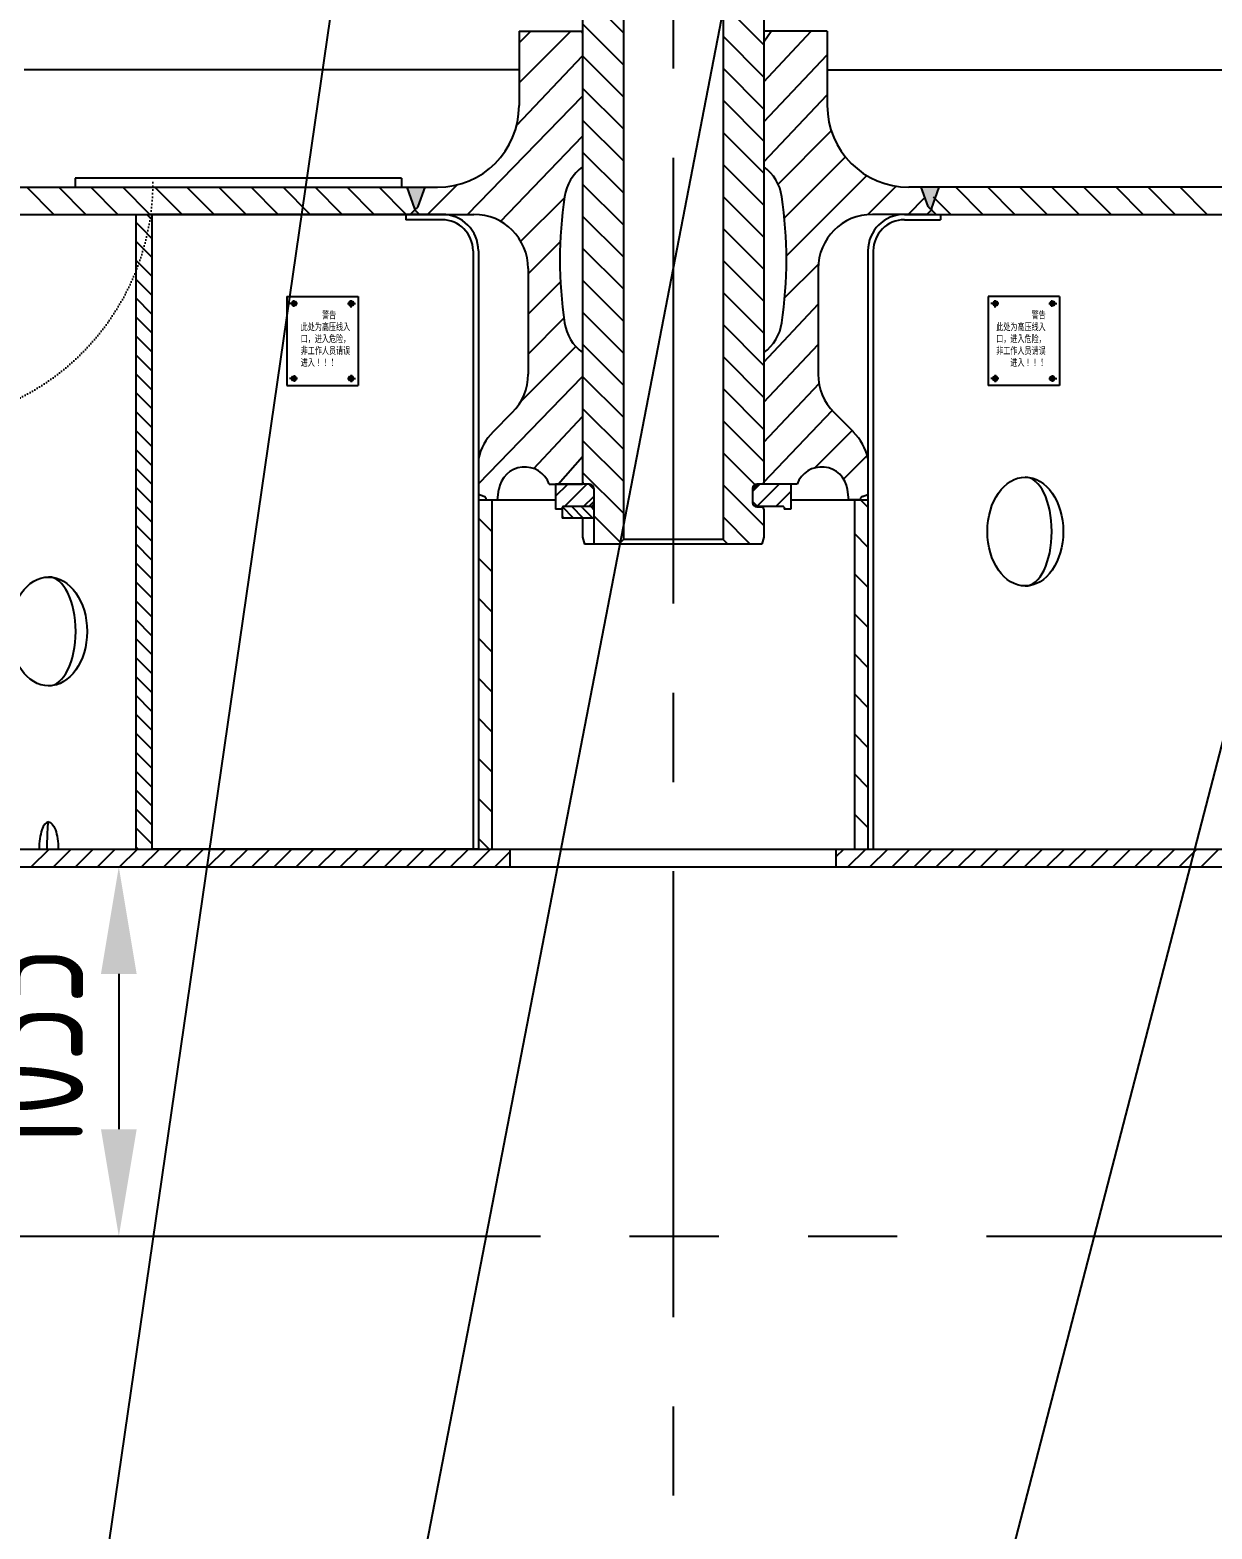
# Model space of a CAD drawing. Header units: millimetres. Extents: x 0 to 42000, y 0 to 29700.
# Drawn here: x 14596 to 17909, y 6520 to 10722 of the extents above; entities that cross this region are included whole.
import ezdxf

# ---------------------------------------------------------------- set-up
doc = ezdxf.new("R2010")
doc.units = ezdxf.units.MM
doc.header["$LTSCALE"] = 1000
doc.linetypes.add('G', pattern=[2, 1.25, -0.25, 0.25, -0.25])
doc.linetypes.add('K', pattern=[2.5, 1.25, -0.25, 0.25, -0.25, 0.25, -0.25])
for name, color, linetype in [('01', 7, 'Continuous'), ('02', 1, 'Continuous'), ('05', 142, 'G'), ('07', 6, 'K'), ('08', 1, 'Continuous'), ('11', 3, 'Continuous')]:
    doc.layers.add(name, color=color, linetype=linetype)
doc.styles.get("Standard").update_dxf_attribs({"font": 'isocp', "width": 0.707, "bigfont": 'intecad.shx'})
doc.dimstyles.new('INTE', dxfattribs={"dimscale": 100, "dimtxt": 3.5, "dimasz": 3, "dimexe": 3, "dimexo": 0, "dimgap": 1, "dimtad": 1, "dimdec": 0, "dimdsep": 46, "dimtxsty": 'Standard', "dimcen": 0, "dimclrd": 1, "dimclre": 1, "dimclrt": 3, "dimaunit": 1, "dimadec": 0, "dimazin": 0, "dimtfac": 1, "dimtdec": 0, "dimtmove": 0, "dimatfit": 0, "dimfxl": 1, "dimarcsym": 0})
pattern_1 = [(315, (12952.206, 14110.883), (44.9013, 44.9013), [])]
pattern_2 = [(45, (12952.206, 14110.883), (-26.94077, 26.94077), [])]

# ---------------------------------------------------------------- blocks, each defined once
blk = doc.blocks.new('*U579')
at = {"layer": '01'}
for p, q in [((0, 7.2), (-6.5, 3.4)), ((-6.5, 3.4), (-6.5, 0)), ((-6.5, -3.4), (-6.5, 0)), ((6.5, 3.4), (0, 7.2)), ((6.5, 0), (6.5, 3.4)), ((6.5, 0), (6.5, -3.4)), ((0, -7.2), (-6.5, -3.4)), ((6.5, -3.4), (0, -7.2))]:
    blk.add_line(p, q, dxfattribs=at)
at = {"layer": '05'}
for p, q in [((-8.4, 0), (7.8, 0)), ((0, -9), (0, 8.6))]:
    blk.add_line(p, q, dxfattribs=at)
blk = doc.blocks.new('*D667')
at = {"layer": '08', "color": 1, "lineweight": -2}
for p, q in [((14727.5, 19784.8), (4430.5, 19784.8)), ((4730.5, 19484.8), (4730.5, 7640.5)), ((14267, 7340.5), (4430.5, 7340.5))]:
    blk.add_line(p, q, dxfattribs=at)
at = {"layer": '08', "color": 1}
for points in [[(4680.5, 19484.8), (4780.5, 19484.8), (4730.5, 19784.8)], [(4680.5, 7640.5), (4780.5, 7640.5), (4730.5, 7340.5)]]:
    blk.add_solid(points, dxfattribs=at)
at = {"layer": 'DEFPOINTS', "color": 0}
for p in [(14727.5, 19784.8), (4730.5, 7340.5), (14267, 7340.5)]:
    blk.add_point(p, dxfattribs=at)
at = {"layer": '08', "color": 3, "insert": (4455.4, 13562.6), "char_height": 350, "attachment_point": 5, "rotation": 90}
blk.add_mtext('12444', dxfattribs=at)
blk = doc.blocks.new('*D670')
at = {"layer": '08', "color": 1, "lineweight": -2}
for p, q in [((14176, 8375.9), (15144.8, 8375.9)), ((14844.8, 8075.9), (14844.8, 7640.5)), ((14334.9, 7340.5), (15144.8, 7340.5))]:
    blk.add_line(p, q, dxfattribs=at)
at = {"layer": '08', "color": 1}
for points in [[(14794.8, 8075.9), (14894.8, 8075.9), (14844.8, 8375.9)], [(14794.8, 7640.5), (14894.8, 7640.5), (14844.8, 7340.5)]]:
    blk.add_solid(points, dxfattribs=at)
at = {"layer": 'DEFPOINTS', "color": 0}
for p in [(14176, 8375.9), (14334.9, 7340.5), (14844.8, 7340.5)]:
    blk.add_point(p, dxfattribs=at)
at = {"layer": '08', "color": 3, "insert": (14569.8, 7858.2), "char_height": 350, "attachment_point": 5, "rotation": 90}
blk.add_mtext('1035', dxfattribs=at)

msp = doc.modelspace()

# ---------------------------------------------------------------- hatches: boundary and pattern name
at = {"layer": '01', "linetype": 'Continuous'}
h = msp.add_hatch(color=7, dxfattribs=at)
h.paths.add_polyline_path([(15703.6, 10280.9), (15652.8, 10280.9), (15674.8, 10220.9, 0.315299), (15684.2, 10227.5)])
h.paths.add_polyline_path([(15674.8, 10217.9), (15661.8, 10204.9), (15687.8, 10204.9)])
at = {"layer": '02', "linetype": 'Continuous'}
h = msp.add_hatch(dxfattribs=at)
h.set_pattern_fill('ANSI31', color=1, scale=20, angle=-90, style=0)
h.set_pattern_definition(pattern_1)
h.paths.add_polyline_path([(16259.1, 10577.9), (16259.1, 12097.9), (16240.3, 12097.9), (16240.3, 12110.9), (16234.3, 12116.9), (16158.8, 12116.9), (16158.8, 12110.6), (16147.6, 12110.6), (16159.1, 12107.6, -0.774283), (16159.1, 12097.9), (16145.3, 12094.4), (16145.3, 12085.8), (16159.1, 12082.2, -0.774283), (16159.1, 12072.5), (16145.3, 12069), (16145.3, 12060.4), (16159.1, 12056.8, -0.774283), (16159.1, 12047.1), (16145.3, 12043.6), (16145.3, 12035), (16159.1, 12031.4, -0.774283), (16159.1, 12021.7), (16145.3, 12018.2), (16145.3, 12009.6), (16159.1, 12006, -0.774283), (16159.1, 11996.3), (16145.3, 11992.8), (16145.3, 11984.2), (16159.1, 11980.6, -0.774283), (16159.1, 11970.9), (16145.3, 11967.4), (16145.3, 11958.8), (16159.1, 11955.2, -0.774283), (16159.1, 11945.5), (16145.3, 11942), (16145.3, 11933.4), (16159.1, 11929.8, -0.774283), (16159.1, 11920.1), (16145.3, 11916.6), (16145.3, 11908), (16159.1, 11904.4, -0.774283), (16159.1, 11894.7), (16145.3, 11891.2), (16145.3, 11882.6), (16159.1, 11879, -0.774283), (16159.1, 11869.3), (16145.3, 11865.8), (16145.3, 11857.2), (16159.1, 11853.6, -0.774283), (16159.1, 11843.9), (16145.3, 11840.4), (16145.3, 11836.9), (16145.3, 11831.8), (16159.1, 11828.2, -0.774283), (16159.1, 11818.5), (16145.3, 11815), (16145.3, 11806.4), (16159.1, 11802.8, -0.774283), (16159.1, 11793.1), (16145.3, 11789.6), (16145.3, 11781), (16147.6, 11780.4), (16157.3, 11780.4, -0.414214), (16163.8, 11773.9), (16163.8, 11763.7, -0.131652), (16161.1, 11753.7), (16144.8, 11725.4), (16144.8, 10577.9)])
h.paths.add_polyline_path([(16259.1, 10175.9), (16259.1, 10577.9), (16144.8, 10577.9), (16144.8, 10175.9)])
h.paths.add_polyline_path([(16259.1, 9448.9), (16259.1, 10175.9), (16144.8, 10175.9), (16144.8, 9454.9), (16146.4, 9448.9), (16164.1, 9448.9)])
h.paths.add_polyline_path([(16259.1, 9384.9), (16259.1, 9448.9), (16164.1, 9448.9, -0.414214), (16176.8, 9436.2), (16176.8, 9384.9)])
h.paths.add_polyline_path([(16246.1, 9280.9), (16259.1, 9294), (16259.1, 9384.9), (16176.8, 9384.9), (16176.8, 9280.9)])
h = msp.add_hatch(dxfattribs=at)
h.set_pattern_fill('ANSI31', color=1, scale=20, angle=-90, style=0)
h.set_pattern_definition(pattern_1)
h.paths.add_polyline_path([(16652.8, 10577.9), (16652.8, 11725.4), (16636.5, 11753.7, -0.131652), (16633.8, 11763.7), (16633.8, 11773.9, -0.14145), (16634.8, 11777.3), (16634.8, 11785.3, -0.341889), (16638.5, 11790.1), (16652.3, 11793.7), (16652.3, 11802.3), (16638.5, 11805.8, -0.774283), (16638.5, 11815.5), (16652.3, 11819.1), (16652.3, 11827.7), (16638.5, 11831.2, -0.774283), (16638.5, 11840.9), (16652.3, 11844.5), (16652.3, 11853.1), (16638.5, 11856.6, -0.774283), (16638.5, 11866.3), (16652.3, 11869.9), (16652.3, 11878.5), (16638.5, 11882, -0.774283), (16638.5, 11891.7), (16652.3, 11895.3), (16652.3, 11903.9), (16638.5, 11907.4, -0.774283), (16638.5, 11917.1), (16652.3, 11920.7), (16652.3, 11929.3), (16638.5, 11932.8, -0.774283), (16638.5, 11942.5), (16652.3, 11946.1), (16652.3, 11954.7), (16638.5, 11958.2, -0.389981), (16634.9, 11963.9), (16607.3, 11963.9), (16607.3, 12116.9), (16594.3, 12116.9), (16594.3, 12076.9), (16591.8, 12076.9), (16591.8, 12064.9), (16586.3, 12061.7), (16580.8, 12064.9), (16580.8, 12076.9), (16578.3, 12076.9), (16578.3, 12116.9), (16563.3, 12116.9), (16557.3, 12110.9), (16557.3, 12097.9), (16538.5, 12097.9), (16538.5, 10577.9)])
h.paths.add_polyline_path([(16652.8, 10175.9), (16652.8, 10577.9), (16538.5, 10577.9), (16538.5, 10175.9)])
h.paths.add_polyline_path([(16633.5, 9448.9), (16651.2, 9448.9), (16652.8, 9454.9), (16652.8, 10175.9), (16538.5, 10175.9), (16538.5, 9448.9)])
h.paths.add_polyline_path([(16633.5, 9384.9, -0.414214), (16620.8, 9397.6), (16620.8, 9436.2, -0.414214), (16633.5, 9448.9), (16538.5, 9448.9), (16538.5, 9384.9)])
h.paths.add_polyline_path([(16647.7, 9280.9), (16652.8, 9299.9), (16652.8, 9378.9), (16651.2, 9384.9), (16633.5, 9384.9), (16538.5, 9384.9), (16538.5, 9294), (16551.6, 9280.9)])
h = msp.add_hatch(dxfattribs=at)
h.set_pattern_fill('LINE', color=1, scale=60, angle=135, style=0)
h.set_pattern_definition([(135, (11146.3616, 7300.267), (-5.303301, -5.303301), [])])
h.paths.add_polyline_path([(14426.8, 9637.9, 0.343728), (14940.5, 10296.9, 1), (13581.5, 10296.9, 0.486051), (14421.8, 9636.7), (14421.8, 10244.9), (14426.8, 10244.9)], flags=16)
h.paths.add_polyline_path([(14494.8, 9658.9, 0.314697), (14940.5, 10296.9, 1), (13581.5, 10296.9, 0.518777), (14489.8, 9657.1), (14489.8, 10244.9), (14494.8, 10244.9)])
h = msp.add_hatch(dxfattribs=at)
h.set_pattern_fill('ANSI31', color=1, scale=12, style=0)
h.set_pattern_definition(pattern_2)
h.paths.add_polyline_path([(16162.3, 9385.9), (16176.3, 9399.9), (16176.3, 9434.9), (16162.3, 9448.9), (16068.8, 9448.9), (16068.8, 9378.9), (16087.8, 9378.9), (16087.8, 9383.9, -0.414214), (16089.8, 9385.9)])
h = msp.add_hatch(dxfattribs=at)
h.set_pattern_fill('ANSI31', color=1, scale=12, style=0)
h.set_pattern_definition(pattern_2)
h.paths.add_polyline_path([(16707.8, 9385.9, -0.414214), (16709.8, 9383.9), (16709.8, 9378.9), (16728.8, 9378.9), (16728.8, 9448.9), (16635.3, 9448.9), (16621.3, 9434.9), (16621.3, 9399.9), (16635.3, 9385.9)])
h = msp.add_hatch(dxfattribs=at)
h.set_pattern_fill('ANSI31', color=1, scale=6, angle=-90, style=0)
h.set_pattern_definition([(315, (12952.206, 14110.883), (13.470384, 13.470384), [])])
h.paths.add_polyline_path([(16144.8, 9353.9), (16144.8, 9385.9), (16089.8, 9385.9, 0.414214), (16087.8, 9383.9), (16087.8, 9353.9)])
h.paths.add_polyline_path([(16144.8, 9353.9), (16176.8, 9353.9), (16176.8, 9384.9), (16176.3, 9384.9), (16164.1, 9384.9), (16146.4, 9384.9), (16144.8, 9378.9)])
at = {"layer": '07', "linetype": 'K'}
h = msp.add_hatch(color=6, dxfattribs=at)
h.paths.add_polyline_path([(17144.8, 10280.9), (17094, 10280.9), (17113.4, 10227.5, 0.315299), (17122.8, 10220.9)])
h.paths.add_polyline_path([(17122.8, 10217.9), (17109.8, 10204.9), (17135.8, 10204.9)])

# ---------------------------------------------------------------- linework, layer by layer
at = {"layer": '01', "color": 7, "linetype": 'Continuous'}
for p, q in [((16259.1, 12097.9), (16259.1, 9293.9)), ((16538.5, 12097.9), (16538.5, 9293.9)), ((16144.8, 11725.5), (16144.8, 9454.9)), ((16652.8, 11725.5), (16652.8, 9454.9)), ((15966.8, 10718.9), (15966.8, 10509.9)), ((15966.8, 10718.9), (16144.8, 10718.9)), ((16141.5, 10718.9), (16144.5, 10713.7)), ((16830.8, 10718.9), (16652.8, 10718.9)), ((16830.8, 10718.9), (16830.8, 10509.9)), ((16144.5, 10713.7), (16144.5, 10338.4)), ((16144.5, 10713.7), (16144.8, 10713.7)), ((16653.1, 10713.7), (16653.1, 10338.4)), ((15636.8, 10306.2), (14722.8, 10306.2)), ((14722.8, 10306.2), (14722.8, 10280.9)), ((15636.8, 10306.2), (15636.8, 10280.9)), ((15674.8, 10220.9), (15652.8, 10280.9)), ((15684.2, 10227.5), (15703.6, 10280.9)), ((15703.6, 10280.9), (15737.8, 10280.9)), ((17094, 10280.9), (17059.8, 10280.9)), ((18353.5, 10280.9), (17094, 10280.9)), ((17113.4, 10227.5), (17094, 10280.9)), ((15674.8, 10217.9), (15661.8, 10204.9)), ((15674.8, 10220.9), (15674.8, 10217.9)), ((15674.8, 10220.9), (15674.8, 10217.9)), ((15674.8, 10217.9), (15687.8, 10204.9)), ((17122.8, 10217.9), (17109.8, 10204.9)), ((17122.8, 10220.9), (17122.8, 10217.9)), ((17122.8, 10220.9), (17122.8, 10217.9)), ((17122.8, 10217.9), (17135.8, 10204.9)), ((14494.8, 10204.9), (15687.8, 10204.9)), ((14892.8, 10204.9), (14892.8, 8425.9)), ((14937.8, 10204.9), (14937.8, 8425.9)), ((15750.8, 10204.9), (14937.8, 10204.9)), ((15649.8, 10204.9), (15649.8, 10189.9)), ((15750.8, 10189.9), (15649.8, 10189.9)), ((15687.8, 10204.9), (15840.3, 10204.9)), ((17109.8, 10204.9), (16957.3, 10204.9)), ((17046.8, 10204.9), (17859.8, 10204.9)), ((17046.8, 10189.9), (17147.8, 10189.9)), ((17048.3, 10204.9), (17859.3, 10204.9)), ((17109.8, 10204.9), (18627.8, 10204.9)), ((17147.8, 10204.9), (17147.8, 10189.9)), ((15837.8, 10102.9), (15837.8, 8425.9)), ((15852.8, 10102.9), (15852.8, 8425.9)), ((16944.8, 10102.9), (16944.8, 8425.9)), ((16959.8, 10102.9), (16959.8, 8425.9)), ((15992.3, 10052.9), (15992.3, 9756.9)), ((16805.3, 10052.9), (16805.3, 9756.9)), ((15316, 9974.9), (15316, 9724.9)), ((15316, 9974.9), (15516, 9974.9)), ((15516, 9974.9), (15516, 9724.9)), ((17281.6, 9974.9), (17281.6, 9724.9)), ((17481.6, 9974.9), (17281.6, 9974.9)), ((17481.6, 9974.9), (17481.6, 9724.9)), ((16144.6, 9817.3), (16144.6, 9448.9)), ((16144.6, 9817.3), (16144.8, 9817.3)), ((16652.8, 9817.3), (16653, 9817.3)), ((16653, 9817.3), (16653, 9448.9)), ((15316, 9724.9), (15516, 9724.9)), ((17481.6, 9724.9), (17281.6, 9724.9)), ((15893.8, 9595.4), (15947.8, 9649.4)), ((16903.8, 9595.4), (16849.8, 9649.4)), ((16144.8, 9454.9), (16146.4, 9448.9)), ((16652.8, 9454.9), (16651.2, 9448.9)), ((15868.1, 9414.3), (15852.8, 9419.9)), ((15906.4, 9404.9), (15910.5, 9434)), ((16051.4, 9448.9), (16144.8, 9448.9)), ((16164.1, 9448.9), (16068.8, 9448.9)), ((16068.8, 9448.9), (16068.8, 9378.9)), ((16162.3, 9448.9), (16176.3, 9434.9)), ((16176.3, 9434.9), (16176.3, 9399.9)), ((16176.8, 9436.2), (16176.8, 9280.9)), ((16620.8, 9436.2), (16620.8, 9397.6)), ((16635.3, 9448.9), (16621.3, 9434.9)), ((16621.3, 9434.9), (16621.3, 9399.9)), ((16728.8, 9448.9), (16633.5, 9448.9)), ((16746.2, 9448.9), (16652.8, 9448.9)), ((16728.8, 9448.9), (16728.8, 9378.9)), ((15852.8, 9404.9), (16068.8, 9404.9)), ((15874.7, 9404.9), (15906.4, 9404.9)), ((15890.8, 9404.9), (15890.8, 8425.9)), ((16087.8, 9378.9), (16068.8, 9378.9)), ((16087.8, 9383.9), (16087.8, 9353.9)), ((16176.8, 9385.9), (16089.8, 9385.9)), ((16176.3, 9399.9), (16162.3, 9385.9)), ((16621.3, 9399.9), (16635.3, 9385.9)), ((16707.8, 9385.9), (16628.6, 9385.9)), ((16633.5, 9384.9), (16651.2, 9384.9)), ((16652.8, 9378.9), (16651.2, 9384.9)), ((16652.8, 9378.9), (16652.8, 9299.9)), ((16709.8, 9383.9), (16709.8, 9378.9)), ((16728.8, 9378.9), (16709.8, 9378.9)), ((16728.8, 9404.9), (16944.8, 9404.9)), ((16906.8, 9404.9), (16906.8, 8425.9)), ((16176.8, 9353.9), (16087.8, 9353.9)), ((16144.8, 9353.9), (16144.8, 9299.9)), ((16144.8, 9299.9), (16149.9, 9280.9)), ((16259.1, 9293.9), (16246.1, 9280.9)), ((16538.6, 9293.9), (16259.1, 9293.9)), ((16538.6, 9293.9), (16551.6, 9280.9)), ((16652.8, 9299.9), (16647.7, 9280.9)), ((16647.7, 9280.9), (16149.9, 9280.9)), ((13728.8, 8425.9), (19700.8, 8425.9)), ((15852.8, 8425.9), (14937.8, 8425.9)), ((15941.8, 8375.9), (15941.8, 8425.9)), ((16855.8, 8375.9), (16855.8, 8425.9)), ((13728.8, 8375.9), (19777, 8375.9))]:
    msp.add_line(p, q, dxfattribs=at)
at = {"layer": '01'}
for p, q in [((15966.8, 10609.9), (14579.8, 10609.9)), ((16830.8, 10609.9), (18217.8, 10609.9)), ((14444.1, 10280.9), (15737.8, 10280.9))]:
    msp.add_line(p, q, dxfattribs=at)
at = {"layer": '01', "color": 7, "linetype": 'Continuous'}
for centre, radius, start, end in [((15737.8, 10509.9), 229, 270, 0), ((17059.8, 10509.9), 229, 180, 270), ((16219.8, 10236.1), 127, 126.2079, 171.6698), ((16577.8, 10236.1), 127, 8.3302, 53.7921), ((17300.3, 10077.9), 1219, 171.6698, 188.3302), ((15497.3, 10077.9), 1219, 351.6698, 8.3302), ((15674.8, 10230.9), 10, 270, 340), ((17122.8, 10230.9), 10, 200, 270), ((15750.8, 10102.9), 102, 0, 90), ((15750.8, 10102.9), 87, 0, 90), ((15840.3, 10052.9), 152, 0, 90), ((16957.3, 10052.9), 152, 90, 180), ((17046.8, 10102.9), 102, 90, 180), ((17046.8, 10102.9), 87, 90, 180), ((16219.8, 9919.7), 127, 188.3302, 233.6998), ((16577.8, 9919.7), 127, 306.3002, 351.6698), ((15840.3, 9756.9), 152, 315, 0), ((16957.3, 9756.9), 152, 180, 225), ((16001.3, 9487.9), 152, 135, 167.6807), ((16796.3, 9487.9), 152, 12.3193, 45), ((15982.8, 9423.9), 73, 20.0272, 172.0677), ((16814.8, 9423.9), 73, 7.9323, 159.9728), ((15864.7, 9404.9), 10, 0, 70), ((16164.1, 9436.2), 12.7, 0, 90), ((16633.5, 9436.2), 12.7, 90, 180), ((16089.8, 9383.9), 2, 90, 180), ((16164.1, 9397.6), 12.7, 292.889, 0), ((16633.5, 9397.6), 12.7, 180, 270), ((16707.8, 9383.9), 2, 0, 90)]:
    msp.add_arc(centre, radius, start, end, dxfattribs=at)
for centre, ratio in [((17385.8, 9315.9), 0.697031), ((14648.1, 9035.9), 0.707107)]:
    msp.add_ellipse(centre, major_axis=(0, 152.5), ratio=ratio, dxfattribs=at)
for centre, major_axis, ratio, start_param, end_param in [((17385.8, 9315.9), (0, 152.5), 0.48661, 3.141593, 6.283185), ((14648.1, 9035.9), (0, 152.5), 0.498452, 3.141593, 6.283185), ((14648.1, 8425.9), (0, 76), 0.353553, 6.283185, 7.853982), ((14648.1, 8425.9), (0, 76), 0.065128, 6.283185, 7.853982)]:
    msp.add_ellipse(centre, major_axis=major_axis, ratio=ratio, start_param=start_param, end_param=end_param, dxfattribs=at)
at = {"layer": '01', "color": 7, "linetype": 'Continuous', "extrusion": (0, 0, -1)}
msp.add_ellipse((14648.1, 8425.9), major_axis=(0, 76), ratio=0.353553, start_param=6.283185, end_param=7.853982, dxfattribs=at)
at = {"layer": '02'}
for p, q in [((15692.9, 12518.9), (14663.2, 5427.6)), ((16538.5, 10779.6), (15504.8, 5427.6)), ((17961.3, 8813.8), (17081.4, 5427.6))]:
    msp.add_line(p, q, dxfattribs=at)
at = {"layer": '02', "color": 1, "linetype": 'Continuous'}
for p, q in [((15966.8, 10573.8), (16112, 10718.9)), ((15966.8, 10686), (15999.7, 10718.9)), ((16653.1, 10576.7), (16785.5, 10718.9)), ((15960.1, 10454.8), (16144.5, 10649)), ((16653.1, 10464.5), (16830.8, 10652)), ((15822.5, 10204.9), (16144.5, 10536.7)), ((16653.1, 10352.2), (16830.8, 10539.7)), ((15915.1, 10185.3), (16144.5, 10424.5)), ((16693, 10289.6), (16842.1, 10438.8)), ((16710.7, 10195.1), (16881.6, 10366)), ((16716.3, 10088.4), (16941.6, 10313.8)), ((14662.8, 10204.9), (14586.8, 10280.9)), ((14752.6, 10204.9), (14676.6, 10280.9)), ((14842.4, 10204.9), (14766.4, 10280.9)), ((14932.2, 10204.9), (14856.2, 10280.9)), ((15022, 10204.9), (14946, 10280.9)), ((15111.8, 10204.9), (15035.8, 10280.9)), ((15201.6, 10204.9), (15125.6, 10280.9)), ((15291.4, 10204.9), (15215.4, 10280.9)), ((15381.2, 10204.9), (15305.2, 10280.9)), ((15471, 10204.9), (15395, 10280.9)), ((15560.8, 10204.9), (15484.8, 10280.9)), ((15650.6, 10204.9), (15574.6, 10280.9)), ((16944.4, 10204.4), (17023.8, 10283.7)), ((17177.3, 10204.9), (17128.8, 10253.4)), ((17267.1, 10204.9), (17191.1, 10280.9)), ((17356.9, 10204.9), (17280.9, 10280.9)), ((17446.7, 10204.9), (17370.7, 10280.9)), ((17536.5, 10204.9), (17460.5, 10280.9)), ((17626.3, 10204.9), (17550.3, 10280.9)), ((17716.1, 10204.9), (17640.1, 10280.9)), ((17805.9, 10204.9), (17729.9, 10280.9)), ((17895.7, 10204.9), (17819.7, 10280.9)), ((15971.6, 10129.5), (16093.8, 10251.7)), ((17057.2, 10204.9), (17104.4, 10252.1)), ((14911.2, 10164.3), (14892.8, 10182.7)), ((14937.8, 10190.7), (14923.6, 10204.9)), ((14937.8, 10084.7), (14892.8, 10129.7)), ((14937.8, 10137.7), (14911.2, 10164.3)), ((15992.3, 10038), (16082.3, 10128)), ((14937.8, 10031.6), (14892.8, 10076.6)), ((16711.7, 9971.6), (16805.8, 10065.8)), ((14937.8, 9978.6), (14892.8, 10023.6)), ((15992.3, 9925.7), (16082.9, 10016.3)), ((14937.8, 9925.6), (14892.8, 9970.6)), ((14937.8, 9872.5), (14892.8, 9917.5)), ((16653, 9791), (16805.3, 9953)), ((15992.3, 9813.5), (16092.4, 9913.6)), ((14937.8, 9819.5), (14892.8, 9864.5)), ((15971.9, 9680.9), (16125.6, 9834.5)), ((16653, 9678.7), (16805.3, 9840.7)), ((14937.8, 9766.5), (14892.8, 9811.5)), ((14937.8, 9713.4), (14892.8, 9758.4)), ((15852.8, 9449.5), (16144.6, 9751)), ((16653, 9566.5), (16807.6, 9730.7)), ((14937.8, 9660.4), (14892.8, 9705.4)), ((14937.8, 9607.4), (14892.8, 9652.4)), ((16008, 9492.4), (16144.6, 9638.7)), ((16653, 9454.2), (16844.3, 9655.2)), ((14937.8, 9554.3), (14892.8, 9599.3)), ((16795.7, 9494.4), (16900.3, 9598.9)), ((14937.8, 9501.3), (14892.8, 9546.3)), ((14937.8, 9448.3), (14892.8, 9493.3)), ((14937.8, 9395.2), (14892.8, 9440.2)), ((14937.8, 9342.2), (14892.8, 9387.2)), ((16944.8, 9384.3), (16924.2, 9404.9)), ((14937.8, 9289.2), (14892.8, 9334.2)), ((15890.8, 9315.7), (15852.8, 9353.7)), ((16944.8, 9272), (16906.8, 9310)), ((14937.8, 9236.1), (14892.8, 9281.1)), ((14937.8, 9183.1), (14892.8, 9228.1)), ((15890.8, 9203.5), (15852.8, 9241.5)), ((14937.8, 9130.1), (14892.8, 9175.1)), ((16944.8, 9159.8), (16906.8, 9197.8)), ((14937.8, 9077), (14892.8, 9122)), ((15890.8, 9091.2), (15852.8, 9129.2)), ((16944.8, 9047.5), (16906.8, 9085.5)), ((14937.8, 9024), (14892.8, 9069)), ((14937.8, 8971), (14892.8, 9016)), ((15890.8, 8979), (15852.8, 9017)), ((14937.8, 8917.9), (14892.8, 8962.9)), ((16944.8, 8935.2), (16906.8, 8973.2)), ((14937.8, 8864.9), (14892.8, 8909.9)), ((15890.8, 8866.7), (15852.8, 8904.7)), ((14937.8, 8811.9), (14892.8, 8856.9)), ((16944.8, 8823), (16906.8, 8861)), ((14937.8, 8758.8), (14892.8, 8803.8)), ((15890.8, 8754.5), (15852.8, 8792.5)), ((14902.7, 8740.9), (14892.8, 8750.8)), ((14937.8, 8705.8), (14902.7, 8740.9)), ((16944.8, 8710.7), (16906.8, 8748.7)), ((14937.8, 8652.8), (14892.8, 8697.8)), ((15890.8, 8642.2), (15852.8, 8680.2)), ((14937.8, 8599.7), (14892.8, 8644.7)), ((16944.8, 8598.5), (16906.8, 8636.5)), ((14937.8, 8546.7), (14892.8, 8591.7)), ((14937.8, 8493.7), (14892.8, 8538.7)), ((15890.8, 8530), (15852.8, 8568)), ((16944.8, 8486.2), (16906.8, 8524.2)), ((14937.8, 8440.6), (14892.8, 8485.6)), ((15881.6, 8426.9), (15852.8, 8455.7)), ((14599.4, 8375.9), (14649.4, 8425.9)), ((14661.3, 8375.9), (14711.3, 8425.9)), ((14723.1, 8375.9), (14773.1, 8425.9)), ((14785, 8375.9), (14835, 8425.9)), ((14846.9, 8375.9), (14896.9, 8425.9)), ((14899.5, 8425.9), (14892.8, 8432.6)), ((14908.7, 8375.9), (14958.7, 8425.9)), ((14970.6, 8375.9), (15020.6, 8425.9)), ((15032.5, 8375.9), (15082.5, 8425.9)), ((15094.4, 8375.9), (15144.4, 8425.9)), ((15156.2, 8375.9), (15206.2, 8425.9)), ((15218.1, 8375.9), (15268.1, 8425.9)), ((15280, 8375.9), (15330, 8425.9)), ((15341.9, 8375.9), (15391.9, 8425.9)), ((15403.7, 8375.9), (15453.7, 8425.9)), ((15465.6, 8375.9), (15513.6, 8423.9)), ((15513.6, 8423.9), (15515.6, 8425.9)), ((15527.5, 8375.9), (15577.5, 8425.9)), ((15589.3, 8375.9), (15639.3, 8425.9)), ((15651.2, 8375.9), (15701.2, 8425.9)), ((15713.1, 8375.9), (15763.1, 8425.9)), ((15775, 8375.9), (15825, 8425.9)), ((15836.8, 8375.9), (15886.8, 8425.9)), ((15898.7, 8375.9), (15941.8, 8419)), ((16855.8, 8404.9), (16876.8, 8425.9)), ((16888.6, 8375.9), (16938.6, 8425.9)), ((16950.5, 8375.9), (17000.5, 8425.9)), ((17012.4, 8375.9), (17062.4, 8425.9)), ((17074.3, 8375.9), (17124.3, 8425.9)), ((17136.1, 8375.9), (17186.1, 8425.9)), ((17198, 8375.9), (17248, 8425.9)), ((17259.9, 8375.9), (17309.9, 8425.9)), ((17321.8, 8375.9), (17371.8, 8425.9)), ((17383.6, 8375.9), (17433.6, 8425.9)), ((17445.5, 8375.9), (17495.5, 8425.9)), ((17507.4, 8375.9), (17557.4, 8425.9)), ((17569.2, 8375.9), (17619.2, 8425.9)), ((17631.1, 8375.9), (17681.1, 8425.9)), ((17706.1, 8389), (17743, 8425.9)), ((17754.9, 8375.9), (17804.9, 8425.9)), ((17816.7, 8375.9), (17866.7, 8425.9)), ((17878.6, 8375.9), (17928.6, 8425.9)), ((17693, 8375.9), (17706.1, 8389))]:
    msp.add_line(p, q, dxfattribs=at)
at = {"layer": '05'}
for p, q in [((16398.8, 20363.9), (16398.8, 6520.3)), ((15496, 9944.2), (15496, 9964.9)), ((17301.6, 9944.2), (17301.6, 9964.9)), ((15345.7, 9954.9), (15323.7, 9954.9)), ((15486.2, 9954.9), (15508.3, 9954.9)), ((17311.4, 9954.9), (17289.3, 9954.9)), ((17451.9, 9954.9), (17473.9, 9954.9)), ((15496, 9755.6), (15496, 9734.9)), ((17301.6, 9755.6), (17301.6, 9734.9)), ((15345.7, 9744.9), (15323.7, 9744.9)), ((15486.2, 9744.9), (15508.3, 9744.9)), ((17311.4, 9744.9), (17289.3, 9744.9)), ((17451.9, 9744.9), (17473.9, 9744.9))]:
    msp.add_line(p, q, dxfattribs=at)
at = {"layer": '07', "color": 6, "linetype": 'K'}
for p, q in [((16653.1, 10689), (16673.2, 10718.9)), ((15710.2, 10204.9), (15792.9, 10287.6)), ((17122.8, 10220.9), (17144.8, 10280.9)), ((14937.8, 10204.9), (14937.8, 8425.9)), ((14937.8, 10204.9), (14937.8, 8426.9)), ((15749.3, 10204.9), (14938.3, 10204.9)), ((15852.8, 9520.4), (15852.8, 9419.9)), ((16076.7, 9448.9), (16144.6, 9526.5)), ((16876.5, 9462.9), (16942.6, 9529)), ((16944.8, 9520.4), (16944.8, 9419.9)), ((15852.8, 9419.9), (15852.8, 8425.9)), ((16891.2, 9404.9), (16887.1, 9434)), ((16929.5, 9414.3), (16944.8, 9419.9)), ((16944.8, 9419.9), (16944.8, 8425.9)), ((16922.9, 9404.9), (16891.2, 9404.9)), ((16944.8, 8425.9), (17859.8, 8425.9))]:
    msp.add_line(p, q, dxfattribs=at)
at = {"layer": '07'}
msp.add_line((12276.8, 7340.5), (20100.7, 7340.5), dxfattribs=at)
at = {"layer": '07', "color": 6, "linetype": 'K'}
msp.add_arc((16932.9, 9404.9), 10, 110, 180, dxfattribs=at)

# ---------------------------------------------------------------- block references
at = {"layer": '05', "xscale": -1}
for p, rotation in [((15336, 9954.9), 270), ((17301.6, 9954.9), 270), ((15496, 9744.9), 90), ((17461.6, 9744.9), 90)]:
    msp.add_blockref('*U579', p, dxfattribs=dict(at, rotation=rotation))
at = {"layer": '05'}
for p, rotation in [((15496, 9954.9), 90), ((17461.6, 9954.9), 90), ((15336, 9744.9), 270), ((17301.6, 9744.9), 270)]:
    msp.add_blockref('*U579', p, dxfattribs=dict(at, rotation=rotation))

# ---------------------------------------------------------------- texts
at = {"layer": '11', "color": 3, "linetype": 'Continuous', "char_height": 20, "width": 151.27}
for insert, attachment_point in [((15354.7, 9931.3), 1), ((17442.9, 9931.3), 3)]:
    msp.add_mtext('      警告\\P此处为高压线入口，进入危险，非工作人员请误进入！！！', dxfattribs=dict(at, insert=insert, attachment_point=attachment_point))

# ---------------------------------------------------------------- dimensions: what is measured, and where the dimension line sits
at = {"layer": '08'}
for base, p1, p2, picture, middle in [((4730.5, 7340.5), (14727.5, 19784.8), (14267, 7340.5), '*D667', (4455.4, 13562.6)), ((14844.8, 7340.5), (14176, 8375.9), (14334.9, 7340.5), '*D670', (14569.8, 7858.2))]:
    dim = msp.add_linear_dim(base=base, p1=p1, p2=p2, angle=90, dimstyle='INTE', dxfattribs=at)
    dim.commit()
    dim.dimension.update_dxf_attribs({"geometry": picture, "text_midpoint": middle})

doc.saveas('drawing.dxf')
